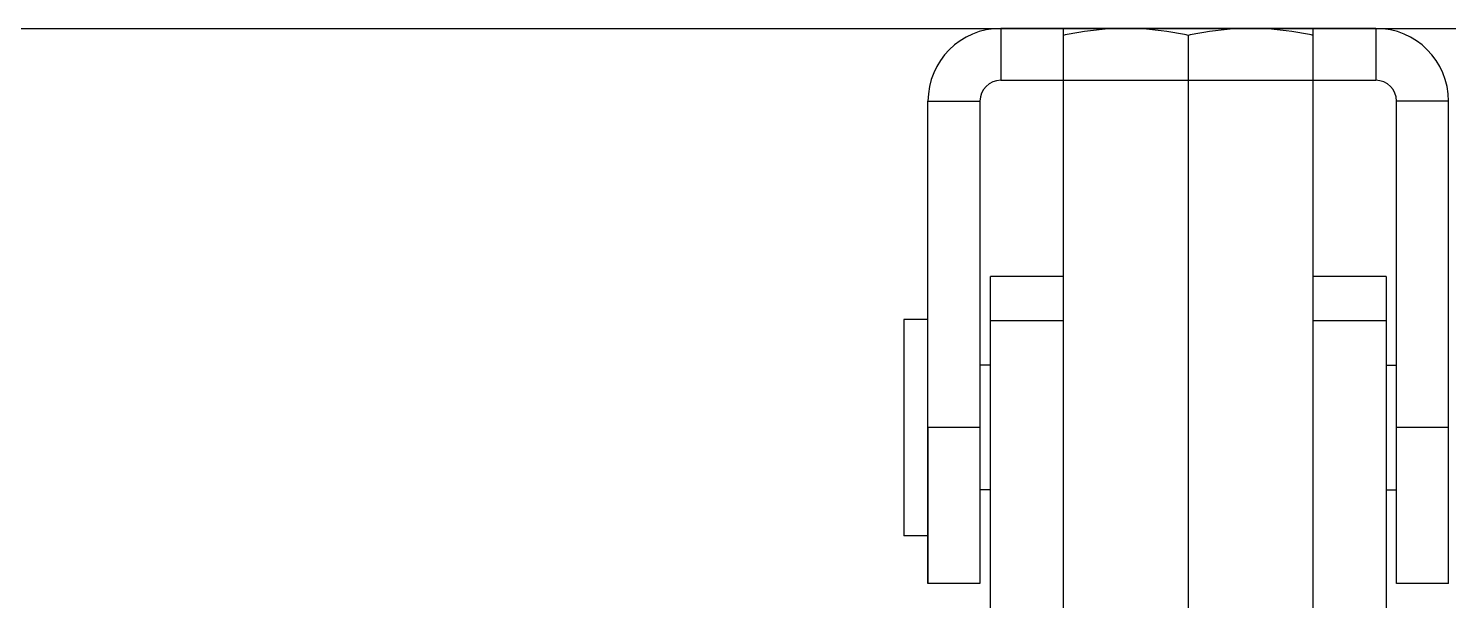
# Model space of a CAD drawing. Extents: x 27938 to 1042331, y -235042 to 1535213.
# Drawn here: x 730038 to 731153, y 755897 to 756346 of the extents above; entities that cross this region are included whole.
import ezdxf

# ---------------------------------------------------------------- set-up
doc = ezdxf.new("R2010")
doc.units = 0
doc.header["$LTSCALE"] = 1000
doc.header["$MEASUREMENT"] = 0
doc.layers.add('bz', color=2, linetype='Continuous')

msp = doc.modelspace()

# ---------------------------------------------------------------- linework, layer by layer
for p, q in [((730801.8, 756346.3), (730801.8, 756305.4)), ((731096.2, 756346.3), (730801.8, 756346.3)), ((730850.9, 755719.6), (730850.9, 756346.3)), ((731047.1, 756346.3), (730850.9, 756346.3)), ((731047.1, 755719.6), (731047.1, 756346.3)), ((731096.2, 756346.3), (731096.2, 756305.4)), ((730949, 756340.8), (730949, 755725.1)), ((731096.2, 756305.4), (730801.8, 756305.4)), ((730744.5, 755910), (730744.5, 756289.1)), ((730744.5, 756289.1), (730785.4, 756289.1)), ((730785.4, 756289.1), (730785.4, 756128.5)), ((731112.5, 755910), (731112.5, 756289.1)), ((731153.4, 756289.1), (731112.5, 756289.1)), ((731153.4, 755910), (731153.4, 756289.1)), ((730793.6, 756112.1), (730793.6, 756151.2)), ((730850.9, 756151.2), (730793.6, 756151.2)), ((731104.4, 756151.2), (731047.1, 756151.2)), ((731104.4, 756151.2), (731104.4, 755836)), ((730785.4, 756128.5), (730785.4, 756046.7)), ((730744.5, 756117.6), (730725.7, 756117.6)), ((730725.7, 756117.6), (730725.7, 755947.6)), ((730850.9, 756116.5), (730793.6, 756116.5)), ((730793.6, 756066.9), (730793.6, 756112.1)), ((731104.4, 756116.5), (731047.1, 756116.5)), ((730793.6, 756081.7), (730785.4, 756081.7)), ((731104.4, 756081.7), (731112.5, 756081.7)), ((730793.6, 755866.8), (730793.6, 756066.9)), ((730850.9, 756067.5), (730850.8, 756067.5)), ((730785.4, 756046.7), (730785.4, 755910)), ((730744.5, 756032.6), (730744.5, 755910)), ((730785.4, 756032.6), (730744.5, 756032.6)), ((731153.4, 756032.6), (731112.5, 756032.6)), ((730793.6, 755983.6), (730785.4, 755983.6)), ((731104.4, 755983.6), (731112.5, 755983.6)), ((730744.5, 755947.6), (730725.7, 755947.6)), ((730785.4, 755910), (730744.5, 755910)), ((731153.4, 755910), (731112.5, 755910))]:
    msp.add_line(p, q)
for centre, radius, start, end in [((730801.8, 756289.1), 57.2, 90, 180), ((731096.2, 756289.1), 57.2, 0, 90), ((730801.8, 756289.1), 16.4, 90, 180), ((731096.2, 756289.1), 16.4, 0, 90)]:
    msp.add_arc(centre, radius, start, end)
for points, knots in [([(730899.9, 756346.3), (730887.6, 756346.3), (730871.1, 756344.7), (730854.9, 756341.6), (730850.9, 756340.8)], [0, 0, 0, 0, 0.749211, 1, 1, 1, 1]), ([(730949, 756340.8), (730944.9, 756341.6), (730928.8, 756344.7), (730912.3, 756346.3), (730899.9, 756346.3)], [0, 0, 0, 0, 0.250789, 1, 1, 1, 1]), ([(730998, 756346.3), (730985.7, 756346.3), (730969.2, 756344.7), (730953, 756341.6), (730949, 756340.8)], [0, 0, 0, 0, 0.749211, 1, 1, 1, 1]), ([(731047.1, 756340.8), (731043.1, 756341.6), (731026.9, 756344.7), (731010.4, 756346.3), (730998, 756346.3)], [0, 0, 0, 0, 0.250789, 1, 1, 1, 1])]:
    msp.add_open_spline(points, degree=3, knots=knots)
at = {"layer": 'bz'}
msp.add_line((719114.2, 756346.3), (737186.2, 756346.3), dxfattribs=at)

doc.saveas('drawing.dxf')
